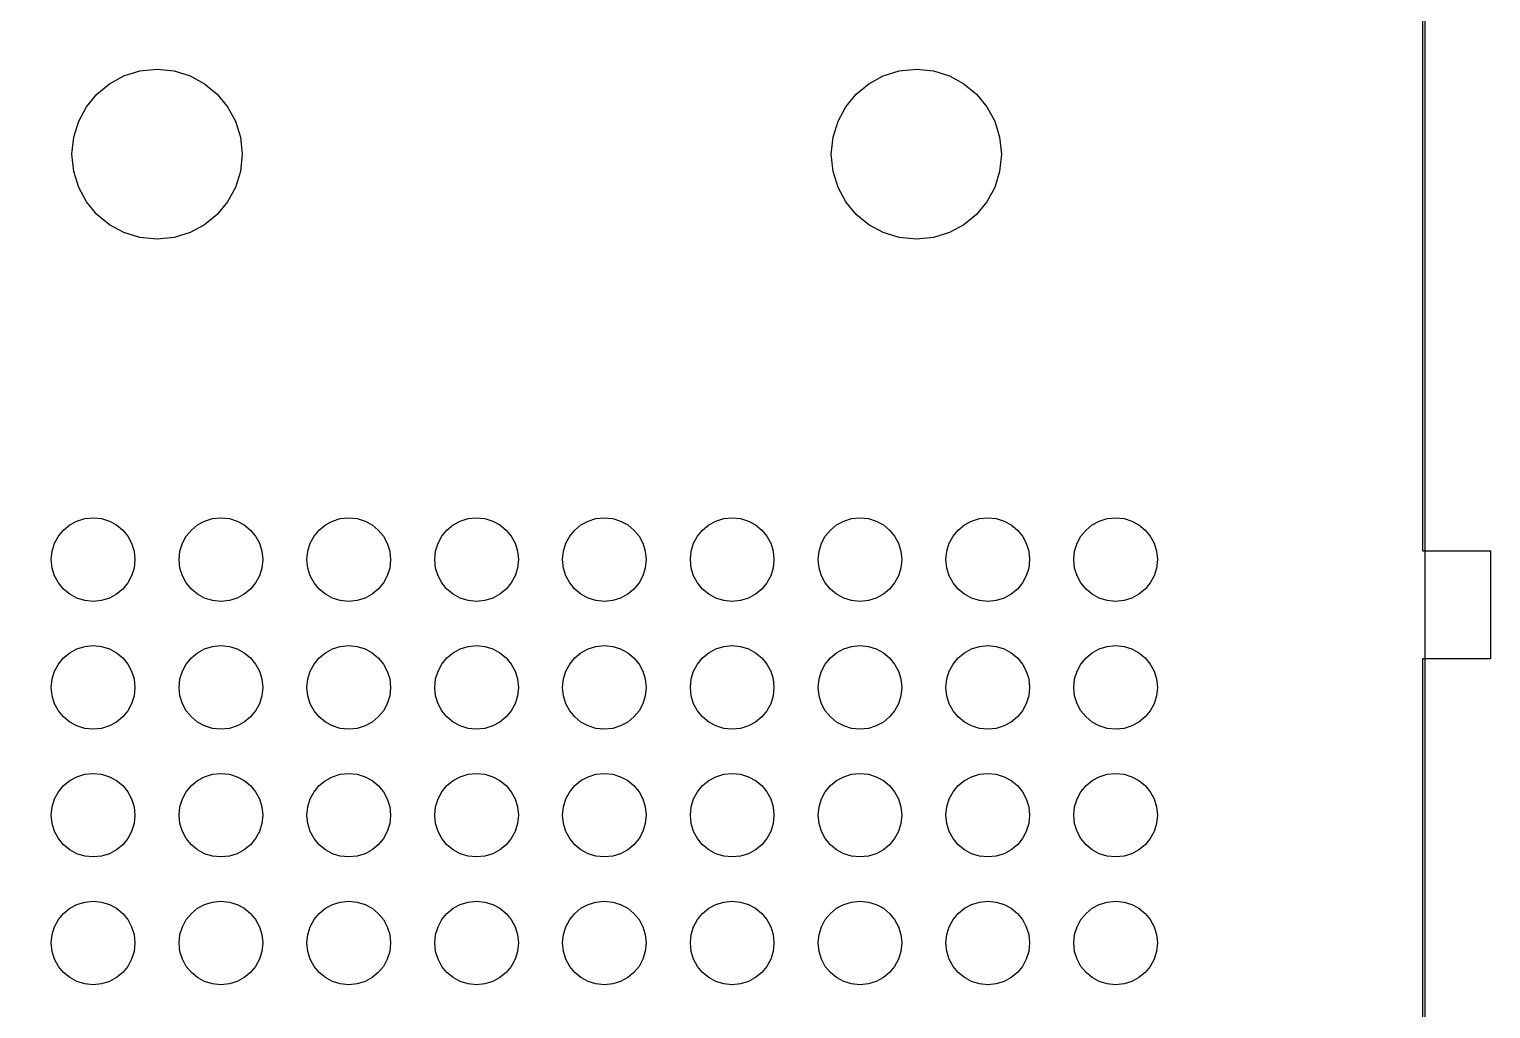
# Model space of a CAD drawing. Extents: x -3 to 115, y -3 to 173.
# Drawn here: x 50.5 to 115.1, y 42.6 to 85.9 of the extents above; entities that cross this region are included whole.
import ezdxf

# ---------------------------------------------------------------- set-up
doc = ezdxf.new("R2010")
doc.units = 0
doc.layers.get('0').update_dxf_attribs({"linetype": 'CONTINUOUS'})
doc.layers.add('Layer_1', color=7, linetype='CONTINUOUS')

msp = doc.modelspace()

# ---------------------------------------------------------------- linework, layer by layer
at = {"color": 7}
for points in [[(55.393149, 76.688872), (54.687957, 76.908512), (54.050118, 77.254502), (53.494013, 77.713226), (53.03558, 78.269136), (52.689107, 78.906682), (52.469854, 79.612263), (52.393951, 80.368381), (52.469854, 81.125468), (52.689107, 81.831046), (53.03558, 82.468597), (53.494013, 83.024507), (54.050118, 83.483231), (54.687957, 83.830187), (55.393149, 84.04789), (56.149555, 84.124666), (56.906935, 84.04789), (57.612127, 83.830187), (58.24987, 83.483231), (58.806071, 83.024507), (59.264504, 82.468597), (59.610878, 81.831046), (59.82916, 81.125468), (59.906037, 80.368381), (59.82916, 79.612263), (59.610878, 78.906682), (59.264504, 78.269136), (58.806071, 77.713226), (58.24987, 77.254502), (57.612127, 76.908512), (56.906935, 76.688872), (56.149555, 76.613067), (55.393149, 76.688872), (55.393149, 76.688872), (55.393149, 76.688872)], [(88.930346, 76.688872), (88.225155, 76.908512), (87.587316, 77.254502), (87.031211, 77.713226), (86.572778, 78.269136), (86.226305, 78.906682), (86.007052, 79.612263), (85.931148, 80.368381), (86.007052, 81.125468), (86.226305, 81.831046), (86.572778, 82.468597), (87.031211, 83.024507), (87.587316, 83.483231), (88.225155, 83.830187), (88.930346, 84.04789), (89.686753, 84.124666), (90.444133, 84.04789), (91.149324, 83.830187), (91.787067, 83.483231), (92.343268, 83.024507), (92.801702, 82.468597), (93.148076, 81.831046), (93.366358, 81.125468), (93.443235, 80.368381), (93.366358, 79.612263), (93.148076, 78.906682), (92.801702, 78.269136), (92.343268, 77.713226), (91.787067, 77.254502), (91.149324, 76.908512), (90.444133, 76.688872), (89.686753, 76.613067), (88.930346, 76.688872), (88.930346, 76.688872), (88.930346, 76.688872)]]:
    msp.add_lwpolyline(points, close=True, dxfattribs=at)
at = {"color": 6}
for points in [[(52.955525, 60.657326), (52.608846, 60.765302), (52.295277, 60.935394), (52.02189, 61.16091), (51.796521, 61.4342), (51.626191, 61.747627), (51.518404, 62.094495), (51.481089, 62.46621), (51.518404, 62.838405), (51.626191, 63.185273), (51.796521, 63.498697), (52.02189, 63.77199), (52.295277, 63.997503), (52.608846, 64.168069), (52.955525, 64.275094), (53.327383, 64.312841), (53.699719, 64.275094), (54.046398, 64.168069), (54.359918, 63.997503), (54.633353, 63.77199), (54.858724, 63.498697), (55.029005, 63.185273), (55.136314, 62.838405), (55.174108, 62.46621), (55.136314, 62.094495), (55.029005, 61.747627), (54.858724, 61.4342), (54.633353, 61.16091), (54.359918, 60.935394), (54.046398, 60.765302), (53.699719, 60.657326), (53.327383, 60.620059), (52.955525, 60.657326), (52.955525, 60.657326), (52.955525, 60.657326)], [(58.600323, 60.657326), (58.253644, 60.765302), (57.940075, 60.935394), (57.666688, 61.16091), (57.441318, 61.4342), (57.270988, 61.747627), (57.163201, 62.094495), (57.125886, 62.46621), (57.163201, 62.838405), (57.270988, 63.185273), (57.441318, 63.498697), (57.666688, 63.77199), (57.940075, 63.997503), (58.253644, 64.168069), (58.600323, 64.275094), (58.97218, 64.312841), (59.344516, 64.275094), (59.691195, 64.168069), (60.004716, 63.997503), (60.27815, 63.77199), (60.503521, 63.498697), (60.673802, 63.185273), (60.781111, 62.838405), (60.818905, 62.46621), (60.781111, 62.094495), (60.673802, 61.747627), (60.503521, 61.4342), (60.27815, 61.16091), (60.004716, 60.935394), (59.691195, 60.765302), (59.344516, 60.657326), (58.97218, 60.620059), (58.600323, 60.657326), (58.600323, 60.657326), (58.600323, 60.657326)], [(64.245123, 60.657326), (63.898444, 60.765302), (63.584875, 60.935394), (63.311488, 61.16091), (63.086118, 61.4342), (62.915788, 61.747627), (62.808001, 62.094495), (62.770686, 62.46621), (62.808001, 62.838405), (62.915788, 63.185273), (63.086118, 63.498697), (63.311488, 63.77199), (63.584875, 63.997503), (63.898444, 64.168069), (64.245123, 64.275094), (64.61698, 64.312841), (64.989316, 64.275094), (65.335995, 64.168069), (65.649516, 63.997503), (65.92295, 63.77199), (66.148321, 63.498697), (66.318602, 63.185273), (66.425912, 62.838405), (66.463705, 62.46621), (66.425912, 62.094495), (66.318602, 61.747627), (66.148321, 61.4342), (65.92295, 61.16091), (65.649516, 60.935394), (65.335995, 60.765302), (64.989316, 60.657326), (64.61698, 60.620059), (64.245123, 60.657326), (64.245123, 60.657326), (64.245123, 60.657326)], [(69.889923, 60.657326), (69.543244, 60.765302), (69.229675, 60.935394), (68.956288, 61.16091), (68.730918, 61.4342), (68.560589, 61.747627), (68.452801, 62.094495), (68.415486, 62.46621), (68.452801, 62.838405), (68.560589, 63.185273), (68.730918, 63.498697), (68.956288, 63.77199), (69.229675, 63.997503), (69.543244, 64.168069), (69.889923, 64.275094), (70.26178, 64.312841), (70.634116, 64.275094), (70.980795, 64.168069), (71.294316, 63.997503), (71.56775, 63.77199), (71.793121, 63.498697), (71.963402, 63.185273), (72.070712, 62.838405), (72.108505, 62.46621), (72.070712, 62.094495), (71.963402, 61.747627), (71.793121, 61.4342), (71.56775, 61.16091), (71.294316, 60.935394), (70.980795, 60.765302), (70.634116, 60.657326), (70.26178, 60.620059), (69.889923, 60.657326), (69.889923, 60.657326), (69.889923, 60.657326)], [(75.534723, 60.657326), (75.188044, 60.765302), (74.874475, 60.935394), (74.601088, 61.16091), (74.375718, 61.4342), (74.205389, 61.747627), (74.097601, 62.094495), (74.060286, 62.46621), (74.097601, 62.838405), (74.205389, 63.185273), (74.375718, 63.498697), (74.601088, 63.77199), (74.874475, 63.997503), (75.188044, 64.168069), (75.534723, 64.275094), (75.90658, 64.312841), (76.278916, 64.275094), (76.625595, 64.168069), (76.939116, 63.997503), (77.21255, 63.77199), (77.437921, 63.498697), (77.608202, 63.185273), (77.715512, 62.838405), (77.753305, 62.46621), (77.715512, 62.094495), (77.608202, 61.747627), (77.437921, 61.4342), (77.21255, 61.16091), (76.939116, 60.935394), (76.625595, 60.765302), (76.278916, 60.657326), (75.90658, 60.620059), (75.534723, 60.657326), (75.534723, 60.657326), (75.534723, 60.657326)], [(81.179523, 60.657326), (80.832844, 60.765302), (80.519275, 60.935394), (80.245888, 61.16091), (80.020518, 61.4342), (79.850189, 61.747627), (79.742401, 62.094495), (79.705086, 62.46621), (79.742401, 62.838405), (79.850189, 63.185273), (80.020518, 63.498697), (80.245888, 63.77199), (80.519275, 63.997503), (80.832844, 64.168069), (81.179523, 64.275094), (81.55138, 64.312841), (81.923716, 64.275094), (82.270395, 64.168069), (82.583916, 63.997503), (82.85735, 63.77199), (83.082721, 63.498697), (83.253002, 63.185273), (83.360312, 62.838405), (83.398105, 62.46621), (83.360312, 62.094495), (83.253002, 61.747627), (83.082721, 61.4342), (82.85735, 61.16091), (82.583916, 60.935394), (82.270395, 60.765302), (81.923716, 60.657326), (81.55138, 60.620059), (81.179523, 60.657326), (81.179523, 60.657326), (81.179523, 60.657326)], [(86.82432, 60.657326), (86.477641, 60.765302), (86.164072, 60.935394), (85.890685, 61.16091), (85.665316, 61.4342), (85.494986, 61.747627), (85.387198, 62.094495), (85.349883, 62.46621), (85.387198, 62.838405), (85.494986, 63.185273), (85.665316, 63.498697), (85.890685, 63.77199), (86.164072, 63.997503), (86.477641, 64.168069), (86.82432, 64.275094), (87.196178, 64.312841), (87.568513, 64.275094), (87.915193, 64.168069), (88.228713, 63.997503), (88.502148, 63.77199), (88.727519, 63.498697), (88.8978, 63.185273), (89.005109, 62.838405), (89.042902, 62.46621), (89.005109, 62.094495), (88.8978, 61.747627), (88.727519, 61.4342), (88.502148, 61.16091), (88.228713, 60.935394), (87.915193, 60.765302), (87.568513, 60.657326), (87.196178, 60.620059), (86.82432, 60.657326), (86.82432, 60.657326), (86.82432, 60.657326)], [(92.46912, 60.657326), (92.122441, 60.765302), (91.808872, 60.935394), (91.535485, 61.16091), (91.310116, 61.4342), (91.139786, 61.747627), (91.031998, 62.094495), (90.994683, 62.46621), (91.031998, 62.838405), (91.139786, 63.185273), (91.310116, 63.498697), (91.535485, 63.77199), (91.808872, 63.997503), (92.122441, 64.168069), (92.46912, 64.275094), (92.840978, 64.312841), (93.213313, 64.275094), (93.559993, 64.168069), (93.873513, 63.997503), (94.146948, 63.77199), (94.372319, 63.498697), (94.5426, 63.185273), (94.649909, 62.838405), (94.687702, 62.46621), (94.649909, 62.094495), (94.5426, 61.747627), (94.372319, 61.4342), (94.146948, 61.16091), (93.873513, 60.935394), (93.559993, 60.765302), (93.213313, 60.657326), (92.840978, 60.620059), (92.46912, 60.657326), (92.46912, 60.657326), (92.46912, 60.657326)], [(98.11392, 60.657326), (97.767241, 60.765302), (97.453672, 60.935394), (97.180285, 61.16091), (96.954916, 61.4342), (96.784586, 61.747627), (96.676798, 62.094495), (96.639483, 62.46621), (96.676798, 62.838405), (96.784586, 63.185273), (96.954916, 63.498697), (97.180285, 63.77199), (97.453672, 63.997503), (97.767241, 64.168069), (98.11392, 64.275094), (98.485778, 64.312841), (98.858113, 64.275094), (99.204793, 64.168069), (99.518313, 63.997503), (99.791748, 63.77199), (100.017119, 63.498697), (100.1874, 63.185273), (100.294709, 62.838405), (100.332502, 62.46621), (100.294709, 62.094495), (100.1874, 61.747627), (100.017119, 61.4342), (99.791748, 61.16091), (99.518313, 60.935394), (99.204793, 60.765302), (98.858113, 60.657326), (98.485778, 60.620059), (98.11392, 60.657326), (98.11392, 60.657326), (98.11392, 60.657326)], [(52.955525, 55.01288), (52.608846, 55.120855), (52.295277, 55.290948), (52.02189, 55.516463), (51.796521, 55.789753), (51.626191, 56.103181), (51.518404, 56.450049), (51.481089, 56.821764), (51.518404, 57.193958), (51.626191, 57.540826), (51.796521, 57.854251), (52.02189, 58.127544), (52.295277, 58.353056), (52.608846, 58.523623), (52.955525, 58.630647), (53.327383, 58.668394), (53.699719, 58.630647), (54.046398, 58.523623), (54.359918, 58.353056), (54.633353, 58.127544), (54.858724, 57.854251), (55.029005, 57.540826), (55.136314, 57.193958), (55.174108, 56.821764), (55.136314, 56.450049), (55.029005, 56.103181), (54.858724, 55.789753), (54.633353, 55.516463), (54.359918, 55.290948), (54.046398, 55.120855), (53.699719, 55.01288), (53.327383, 54.975613), (52.955525, 55.01288), (52.955525, 55.01288), (52.955525, 55.01288)], [(58.600323, 55.01288), (58.253644, 55.120855), (57.940075, 55.290948), (57.666688, 55.516463), (57.441318, 55.789753), (57.270988, 56.103181), (57.163201, 56.450049), (57.125886, 56.821764), (57.163201, 57.193958), (57.270988, 57.540826), (57.441318, 57.854251), (57.666688, 58.127544), (57.940075, 58.353056), (58.253644, 58.523623), (58.600323, 58.630647), (58.97218, 58.668394), (59.344516, 58.630647), (59.691195, 58.523623), (60.004716, 58.353056), (60.27815, 58.127544), (60.503521, 57.854251), (60.673802, 57.540826), (60.781111, 57.193958), (60.818905, 56.821764), (60.781111, 56.450049), (60.673802, 56.103181), (60.503521, 55.789753), (60.27815, 55.516463), (60.004716, 55.290948), (59.691195, 55.120855), (59.344516, 55.01288), (58.97218, 54.975613), (58.600323, 55.01288), (58.600323, 55.01288), (58.600323, 55.01288)], [(64.245123, 55.01288), (63.898444, 55.120855), (63.584875, 55.290948), (63.311488, 55.516463), (63.086118, 55.789753), (62.915788, 56.103181), (62.808001, 56.450049), (62.770686, 56.821764), (62.808001, 57.193958), (62.915788, 57.540826), (63.086118, 57.854251), (63.311488, 58.127544), (63.584875, 58.353056), (63.898444, 58.523623), (64.245123, 58.630647), (64.61698, 58.668394), (64.989316, 58.630647), (65.335995, 58.523623), (65.649516, 58.353056), (65.92295, 58.127544), (66.148321, 57.854251), (66.318602, 57.540826), (66.425912, 57.193958), (66.463705, 56.821764), (66.425912, 56.450049), (66.318602, 56.103181), (66.148321, 55.789753), (65.92295, 55.516463), (65.649516, 55.290948), (65.335995, 55.120855), (64.989316, 55.01288), (64.61698, 54.975613), (64.245123, 55.01288), (64.245123, 55.01288), (64.245123, 55.01288)], [(69.889923, 55.01288), (69.543244, 55.120855), (69.229675, 55.290948), (68.956288, 55.516463), (68.730918, 55.789753), (68.560589, 56.103181), (68.452801, 56.450049), (68.415486, 56.821764), (68.452801, 57.193958), (68.560589, 57.540826), (68.730918, 57.854251), (68.956288, 58.127544), (69.229675, 58.353056), (69.543244, 58.523623), (69.889923, 58.630647), (70.26178, 58.668394), (70.634116, 58.630647), (70.980795, 58.523623), (71.294316, 58.353056), (71.56775, 58.127544), (71.793121, 57.854251), (71.963402, 57.540826), (72.070712, 57.193958), (72.108505, 56.821764), (72.070712, 56.450049), (71.963402, 56.103181), (71.793121, 55.789753), (71.56775, 55.516463), (71.294316, 55.290948), (70.980795, 55.120855), (70.634116, 55.01288), (70.26178, 54.975613), (69.889923, 55.01288), (69.889923, 55.01288), (69.889923, 55.01288)], [(75.534723, 55.01288), (75.188044, 55.120855), (74.874475, 55.290948), (74.601088, 55.516463), (74.375718, 55.789753), (74.205389, 56.103181), (74.097601, 56.450049), (74.060286, 56.821764), (74.097601, 57.193958), (74.205389, 57.540826), (74.375718, 57.854251), (74.601088, 58.127544), (74.874475, 58.353056), (75.188044, 58.523623), (75.534723, 58.630647), (75.90658, 58.668394), (76.278916, 58.630647), (76.625595, 58.523623), (76.939116, 58.353056), (77.21255, 58.127544), (77.437921, 57.854251), (77.608202, 57.540826), (77.715512, 57.193958), (77.753305, 56.821764), (77.715512, 56.450049), (77.608202, 56.103181), (77.437921, 55.789753), (77.21255, 55.516463), (76.939116, 55.290948), (76.625595, 55.120855), (76.278916, 55.01288), (75.90658, 54.975613), (75.534723, 55.01288), (75.534723, 55.01288), (75.534723, 55.01288)], [(81.179523, 55.01288), (80.832844, 55.120855), (80.519275, 55.290948), (80.245888, 55.516463), (80.020518, 55.789753), (79.850189, 56.103181), (79.742401, 56.450049), (79.705086, 56.821764), (79.742401, 57.193958), (79.850189, 57.540826), (80.020518, 57.854251), (80.245888, 58.127544), (80.519275, 58.353056), (80.832844, 58.523623), (81.179523, 58.630647), (81.55138, 58.668394), (81.923716, 58.630647), (82.270395, 58.523623), (82.583916, 58.353056), (82.85735, 58.127544), (83.082721, 57.854251), (83.253002, 57.540826), (83.360312, 57.193958), (83.398105, 56.821764), (83.360312, 56.450049), (83.253002, 56.103181), (83.082721, 55.789753), (82.85735, 55.516463), (82.583916, 55.290948), (82.270395, 55.120855), (81.923716, 55.01288), (81.55138, 54.975613), (81.179523, 55.01288), (81.179523, 55.01288), (81.179523, 55.01288)], [(86.82432, 55.01288), (86.477641, 55.120855), (86.164072, 55.290948), (85.890685, 55.516463), (85.665316, 55.789753), (85.494986, 56.103181), (85.387198, 56.450049), (85.349883, 56.821764), (85.387198, 57.193958), (85.494986, 57.540826), (85.665316, 57.854251), (85.890685, 58.127544), (86.164072, 58.353056), (86.477641, 58.523623), (86.82432, 58.630647), (87.196178, 58.668394), (87.568513, 58.630647), (87.915193, 58.523623), (88.228713, 58.353056), (88.502148, 58.127544), (88.727519, 57.854251), (88.8978, 57.540826), (89.005109, 57.193958), (89.042902, 56.821764), (89.005109, 56.450049), (88.8978, 56.103181), (88.727519, 55.789753), (88.502148, 55.516463), (88.228713, 55.290948), (87.915193, 55.120855), (87.568513, 55.01288), (87.196178, 54.975613), (86.82432, 55.01288), (86.82432, 55.01288), (86.82432, 55.01288)], [(92.46912, 55.01288), (92.122441, 55.120855), (91.808872, 55.290948), (91.535485, 55.516463), (91.310116, 55.789753), (91.139786, 56.103181), (91.031998, 56.450049), (90.994683, 56.821764), (91.031998, 57.193958), (91.139786, 57.540826), (91.310116, 57.854251), (91.535485, 58.127544), (91.808872, 58.353056), (92.122441, 58.523623), (92.46912, 58.630647), (92.840978, 58.668394), (93.213313, 58.630647), (93.559993, 58.523623), (93.873513, 58.353056), (94.146948, 58.127544), (94.372319, 57.854251), (94.5426, 57.540826), (94.649909, 57.193958), (94.687702, 56.821764), (94.649909, 56.450049), (94.5426, 56.103181), (94.372319, 55.789753), (94.146948, 55.516463), (93.873513, 55.290948), (93.559993, 55.120855), (93.213313, 55.01288), (92.840978, 54.975613), (92.46912, 55.01288), (92.46912, 55.01288), (92.46912, 55.01288)], [(98.11392, 55.01288), (97.767241, 55.120855), (97.453672, 55.290948), (97.180285, 55.516463), (96.954916, 55.789753), (96.784586, 56.103181), (96.676798, 56.450049), (96.639483, 56.821764), (96.676798, 57.193958), (96.784586, 57.540826), (96.954916, 57.854251), (97.180285, 58.127544), (97.453672, 58.353056), (97.767241, 58.523623), (98.11392, 58.630647), (98.485778, 58.668394), (98.858113, 58.630647), (99.204793, 58.523623), (99.518313, 58.353056), (99.791748, 58.127544), (100.017119, 57.854251), (100.1874, 57.540826), (100.294709, 57.193958), (100.332502, 56.821764), (100.294709, 56.450049), (100.1874, 56.103181), (100.017119, 55.789753), (99.791748, 55.516463), (99.518313, 55.290948), (99.204793, 55.120855), (98.858113, 55.01288), (98.485778, 54.975613), (98.11392, 55.01288), (98.11392, 55.01288), (98.11392, 55.01288)], [(52.955525, 49.368434), (52.608846, 49.476409), (52.295277, 49.646502), (52.02189, 49.872017), (51.796521, 50.145307), (51.626191, 50.458734), (51.518404, 50.805602), (51.481089, 51.177317), (51.518404, 51.549512), (51.626191, 51.89638), (51.796521, 52.209805), (52.02189, 52.483097), (52.295277, 52.70861), (52.608846, 52.879176), (52.955525, 52.986201), (53.327383, 53.023948), (53.699719, 52.986201), (54.046398, 52.879176), (54.359918, 52.70861), (54.633353, 52.483097), (54.858724, 52.209805), (55.029005, 51.89638), (55.136314, 51.549512), (55.174108, 51.177317), (55.136314, 50.805602), (55.029005, 50.458734), (54.858724, 50.145307), (54.633353, 49.872017), (54.359918, 49.646502), (54.046398, 49.476409), (53.699719, 49.368434), (53.327383, 49.331166), (52.955525, 49.368434), (52.955525, 49.368434), (52.955525, 49.368434)], [(58.600323, 49.368434), (58.253644, 49.476409), (57.940075, 49.646502), (57.666688, 49.872017), (57.441318, 50.145307), (57.270988, 50.458734), (57.163201, 50.805602), (57.125886, 51.177317), (57.163201, 51.549512), (57.270988, 51.89638), (57.441318, 52.209805), (57.666688, 52.483097), (57.940075, 52.70861), (58.253644, 52.879176), (58.600323, 52.986201), (58.97218, 53.023948), (59.344516, 52.986201), (59.691195, 52.879176), (60.004716, 52.70861), (60.27815, 52.483097), (60.503521, 52.209805), (60.673802, 51.89638), (60.781111, 51.549512), (60.818905, 51.177317), (60.781111, 50.805602), (60.673802, 50.458734), (60.503521, 50.145307), (60.27815, 49.872017), (60.004716, 49.646502), (59.691195, 49.476409), (59.344516, 49.368434), (58.97218, 49.331166), (58.600323, 49.368434), (58.600323, 49.368434), (58.600323, 49.368434)], [(64.245123, 49.368434), (63.898444, 49.476409), (63.584875, 49.646502), (63.311488, 49.872017), (63.086118, 50.145307), (62.915788, 50.458734), (62.808001, 50.805602), (62.770686, 51.177317), (62.808001, 51.549512), (62.915788, 51.89638), (63.086118, 52.209805), (63.311488, 52.483097), (63.584875, 52.70861), (63.898444, 52.879176), (64.245123, 52.986201), (64.61698, 53.023948), (64.989316, 52.986201), (65.335995, 52.879176), (65.649516, 52.70861), (65.92295, 52.483097), (66.148321, 52.209805), (66.318602, 51.89638), (66.425912, 51.549512), (66.463705, 51.177317), (66.425912, 50.805602), (66.318602, 50.458734), (66.148321, 50.145307), (65.92295, 49.872017), (65.649516, 49.646502), (65.335995, 49.476409), (64.989316, 49.368434), (64.61698, 49.331166), (64.245123, 49.368434), (64.245123, 49.368434), (64.245123, 49.368434)], [(69.889923, 49.368434), (69.543244, 49.476409), (69.229675, 49.646502), (68.956288, 49.872017), (68.730918, 50.145307), (68.560589, 50.458734), (68.452801, 50.805602), (68.415486, 51.177317), (68.452801, 51.549512), (68.560589, 51.89638), (68.730918, 52.209805), (68.956288, 52.483097), (69.229675, 52.70861), (69.543244, 52.879176), (69.889923, 52.986201), (70.26178, 53.023948), (70.634116, 52.986201), (70.980795, 52.879176), (71.294316, 52.70861), (71.56775, 52.483097), (71.793121, 52.209805), (71.963402, 51.89638), (72.070712, 51.549512), (72.108505, 51.177317), (72.070712, 50.805602), (71.963402, 50.458734), (71.793121, 50.145307), (71.56775, 49.872017), (71.294316, 49.646502), (70.980795, 49.476409), (70.634116, 49.368434), (70.26178, 49.331166), (69.889923, 49.368434), (69.889923, 49.368434), (69.889923, 49.368434)], [(75.534723, 49.368434), (75.188044, 49.476409), (74.874475, 49.646502), (74.601088, 49.872017), (74.375718, 50.145307), (74.205389, 50.458734), (74.097601, 50.805602), (74.060286, 51.177317), (74.097601, 51.549512), (74.205389, 51.89638), (74.375718, 52.209805), (74.601088, 52.483097), (74.874475, 52.70861), (75.188044, 52.879176), (75.534723, 52.986201), (75.90658, 53.023948), (76.278916, 52.986201), (76.625595, 52.879176), (76.939116, 52.70861), (77.21255, 52.483097), (77.437921, 52.209805), (77.608202, 51.89638), (77.715512, 51.549512), (77.753305, 51.177317), (77.715512, 50.805602), (77.608202, 50.458734), (77.437921, 50.145307), (77.21255, 49.872017), (76.939116, 49.646502), (76.625595, 49.476409), (76.278916, 49.368434), (75.90658, 49.331166), (75.534723, 49.368434), (75.534723, 49.368434), (75.534723, 49.368434)], [(81.179523, 49.368434), (80.832844, 49.476409), (80.519275, 49.646502), (80.245888, 49.872017), (80.020518, 50.145307), (79.850189, 50.458734), (79.742401, 50.805602), (79.705086, 51.177317), (79.742401, 51.549512), (79.850189, 51.89638), (80.020518, 52.209805), (80.245888, 52.483097), (80.519275, 52.70861), (80.832844, 52.879176), (81.179523, 52.986201), (81.55138, 53.023948), (81.923716, 52.986201), (82.270395, 52.879176), (82.583916, 52.70861), (82.85735, 52.483097), (83.082721, 52.209805), (83.253002, 51.89638), (83.360312, 51.549512), (83.398105, 51.177317), (83.360312, 50.805602), (83.253002, 50.458734), (83.082721, 50.145307), (82.85735, 49.872017), (82.583916, 49.646502), (82.270395, 49.476409), (81.923716, 49.368434), (81.55138, 49.331166), (81.179523, 49.368434), (81.179523, 49.368434), (81.179523, 49.368434)], [(86.82432, 49.368434), (86.477641, 49.476409), (86.164072, 49.646502), (85.890685, 49.872017), (85.665316, 50.145307), (85.494986, 50.458734), (85.387198, 50.805602), (85.349883, 51.177317), (85.387198, 51.549512), (85.494986, 51.89638), (85.665316, 52.209805), (85.890685, 52.483097), (86.164072, 52.70861), (86.477641, 52.879176), (86.82432, 52.986201), (87.196178, 53.023948), (87.568513, 52.986201), (87.915193, 52.879176), (88.228713, 52.70861), (88.502148, 52.483097), (88.727519, 52.209805), (88.8978, 51.89638), (89.005109, 51.549512), (89.042902, 51.177317), (89.005109, 50.805602), (88.8978, 50.458734), (88.727519, 50.145307), (88.502148, 49.872017), (88.228713, 49.646502), (87.915193, 49.476409), (87.568513, 49.368434), (87.196178, 49.331166), (86.82432, 49.368434), (86.82432, 49.368434), (86.82432, 49.368434)], [(92.46912, 49.368434), (92.122441, 49.476409), (91.808872, 49.646502), (91.535485, 49.872017), (91.310116, 50.145307), (91.139786, 50.458734), (91.031998, 50.805602), (90.994683, 51.177317), (91.031998, 51.549512), (91.139786, 51.89638), (91.310116, 52.209805), (91.535485, 52.483097), (91.808872, 52.70861), (92.122441, 52.879176), (92.46912, 52.986201), (92.840978, 53.023948), (93.213313, 52.986201), (93.559993, 52.879176), (93.873513, 52.70861), (94.146948, 52.483097), (94.372319, 52.209805), (94.5426, 51.89638), (94.649909, 51.549512), (94.687702, 51.177317), (94.649909, 50.805602), (94.5426, 50.458734), (94.372319, 50.145307), (94.146948, 49.872017), (93.873513, 49.646502), (93.559993, 49.476409), (93.213313, 49.368434), (92.840978, 49.331166), (92.46912, 49.368434), (92.46912, 49.368434), (92.46912, 49.368434)], [(98.11392, 49.368434), (97.767241, 49.476409), (97.453672, 49.646502), (97.180285, 49.872017), (96.954916, 50.145307), (96.784586, 50.458734), (96.676798, 50.805602), (96.639483, 51.177317), (96.676798, 51.549512), (96.784586, 51.89638), (96.954916, 52.209805), (97.180285, 52.483097), (97.453672, 52.70861), (97.767241, 52.879176), (98.11392, 52.986201), (98.485778, 53.023948), (98.858113, 52.986201), (99.204793, 52.879176), (99.518313, 52.70861), (99.791748, 52.483097), (100.017119, 52.209805), (100.1874, 51.89638), (100.294709, 51.549512), (100.332502, 51.177317), (100.294709, 50.805602), (100.1874, 50.458734), (100.017119, 50.145307), (99.791748, 49.872017), (99.518313, 49.646502), (99.204793, 49.476409), (98.858113, 49.368434), (98.485778, 49.331166), (98.11392, 49.368434), (98.11392, 49.368434), (98.11392, 49.368434)], [(52.955525, 43.723987), (52.608846, 43.831963), (52.295277, 44.002055), (52.02189, 44.22757), (51.796521, 44.50086), (51.626191, 44.814288), (51.518404, 45.161156), (51.481089, 45.532871), (51.518404, 45.905065), (51.626191, 46.251933), (51.796521, 46.565358), (52.02189, 46.838651), (52.295277, 47.064163), (52.608846, 47.23473), (52.955525, 47.341754), (53.327383, 47.379502), (53.699719, 47.341754), (54.046398, 47.23473), (54.359918, 47.064163), (54.633353, 46.838651), (54.858724, 46.565358), (55.029005, 46.251933), (55.136314, 45.905065), (55.174108, 45.532871), (55.136314, 45.161156), (55.029005, 44.814288), (54.858724, 44.50086), (54.633353, 44.22757), (54.359918, 44.002055), (54.046398, 43.831963), (53.699719, 43.723987), (53.327383, 43.68672), (52.955525, 43.723987), (52.955525, 43.723987), (52.955525, 43.723987)], [(58.600323, 43.723987), (58.253644, 43.831963), (57.940075, 44.002055), (57.666688, 44.22757), (57.441318, 44.50086), (57.270988, 44.814288), (57.163201, 45.161156), (57.125886, 45.532871), (57.163201, 45.905065), (57.270988, 46.251933), (57.441318, 46.565358), (57.666688, 46.838651), (57.940075, 47.064163), (58.253644, 47.23473), (58.600323, 47.341754), (58.97218, 47.379502), (59.344516, 47.341754), (59.691195, 47.23473), (60.004716, 47.064163), (60.27815, 46.838651), (60.503521, 46.565358), (60.673802, 46.251933), (60.781111, 45.905065), (60.818905, 45.532871), (60.781111, 45.161156), (60.673802, 44.814288), (60.503521, 44.50086), (60.27815, 44.22757), (60.004716, 44.002055), (59.691195, 43.831963), (59.344516, 43.723987), (58.97218, 43.68672), (58.600323, 43.723987), (58.600323, 43.723987), (58.600323, 43.723987)], [(64.245123, 43.723987), (63.898444, 43.831963), (63.584875, 44.002055), (63.311488, 44.22757), (63.086118, 44.50086), (62.915788, 44.814288), (62.808001, 45.161156), (62.770686, 45.532871), (62.808001, 45.905065), (62.915788, 46.251933), (63.086118, 46.565358), (63.311488, 46.838651), (63.584875, 47.064163), (63.898444, 47.23473), (64.245123, 47.341754), (64.61698, 47.379502), (64.989316, 47.341754), (65.335995, 47.23473), (65.649516, 47.064163), (65.92295, 46.838651), (66.148321, 46.565358), (66.318602, 46.251933), (66.425912, 45.905065), (66.463705, 45.532871), (66.425912, 45.161156), (66.318602, 44.814288), (66.148321, 44.50086), (65.92295, 44.22757), (65.649516, 44.002055), (65.335995, 43.831963), (64.989316, 43.723987), (64.61698, 43.68672), (64.245123, 43.723987), (64.245123, 43.723987), (64.245123, 43.723987)], [(69.889923, 43.723987), (69.543244, 43.831963), (69.229675, 44.002055), (68.956288, 44.22757), (68.730918, 44.50086), (68.560589, 44.814288), (68.452801, 45.161156), (68.415486, 45.532871), (68.452801, 45.905065), (68.560589, 46.251933), (68.730918, 46.565358), (68.956288, 46.838651), (69.229675, 47.064163), (69.543244, 47.23473), (69.889923, 47.341754), (70.26178, 47.379502), (70.634116, 47.341754), (70.980795, 47.23473), (71.294316, 47.064163), (71.56775, 46.838651), (71.793121, 46.565358), (71.963402, 46.251933), (72.070712, 45.905065), (72.108505, 45.532871), (72.070712, 45.161156), (71.963402, 44.814288), (71.793121, 44.50086), (71.56775, 44.22757), (71.294316, 44.002055), (70.980795, 43.831963), (70.634116, 43.723987), (70.26178, 43.68672), (69.889923, 43.723987), (69.889923, 43.723987), (69.889923, 43.723987)], [(75.534723, 43.723987), (75.188044, 43.831963), (74.874475, 44.002055), (74.601088, 44.22757), (74.375718, 44.50086), (74.205389, 44.814288), (74.097601, 45.161156), (74.060286, 45.532871), (74.097601, 45.905065), (74.205389, 46.251933), (74.375718, 46.565358), (74.601088, 46.838651), (74.874475, 47.064163), (75.188044, 47.23473), (75.534723, 47.341754), (75.90658, 47.379502), (76.278916, 47.341754), (76.625595, 47.23473), (76.939116, 47.064163), (77.21255, 46.838651), (77.437921, 46.565358), (77.608202, 46.251933), (77.715512, 45.905065), (77.753305, 45.532871), (77.715512, 45.161156), (77.608202, 44.814288), (77.437921, 44.50086), (77.21255, 44.22757), (76.939116, 44.002055), (76.625595, 43.831963), (76.278916, 43.723987), (75.90658, 43.68672), (75.534723, 43.723987), (75.534723, 43.723987), (75.534723, 43.723987)], [(81.179523, 43.723987), (80.832844, 43.831963), (80.519275, 44.002055), (80.245888, 44.22757), (80.020518, 44.50086), (79.850189, 44.814288), (79.742401, 45.161156), (79.705086, 45.532871), (79.742401, 45.905065), (79.850189, 46.251933), (80.020518, 46.565358), (80.245888, 46.838651), (80.519275, 47.064163), (80.832844, 47.23473), (81.179523, 47.341754), (81.55138, 47.379502), (81.923716, 47.341754), (82.270395, 47.23473), (82.583916, 47.064163), (82.85735, 46.838651), (83.082721, 46.565358), (83.253002, 46.251933), (83.360312, 45.905065), (83.398105, 45.532871), (83.360312, 45.161156), (83.253002, 44.814288), (83.082721, 44.50086), (82.85735, 44.22757), (82.583916, 44.002055), (82.270395, 43.831963), (81.923716, 43.723987), (81.55138, 43.68672), (81.179523, 43.723987), (81.179523, 43.723987), (81.179523, 43.723987)], [(86.82432, 43.723987), (86.477641, 43.831963), (86.164072, 44.002055), (85.890685, 44.22757), (85.665316, 44.50086), (85.494986, 44.814288), (85.387198, 45.161156), (85.349883, 45.532871), (85.387198, 45.905065), (85.494986, 46.251933), (85.665316, 46.565358), (85.890685, 46.838651), (86.164072, 47.064163), (86.477641, 47.23473), (86.82432, 47.341754), (87.196178, 47.379502), (87.568513, 47.341754), (87.915193, 47.23473), (88.228713, 47.064163), (88.502148, 46.838651), (88.727519, 46.565358), (88.8978, 46.251933), (89.005109, 45.905065), (89.042902, 45.532871), (89.005109, 45.161156), (88.8978, 44.814288), (88.727519, 44.50086), (88.502148, 44.22757), (88.228713, 44.002055), (87.915193, 43.831963), (87.568513, 43.723987), (87.196178, 43.68672), (86.82432, 43.723987), (86.82432, 43.723987), (86.82432, 43.723987)], [(92.46912, 43.723987), (92.122441, 43.831963), (91.808872, 44.002055), (91.535485, 44.22757), (91.310116, 44.50086), (91.139786, 44.814288), (91.031998, 45.161156), (90.994683, 45.532871), (91.031998, 45.905065), (91.139786, 46.251933), (91.310116, 46.565358), (91.535485, 46.838651), (91.808872, 47.064163), (92.122441, 47.23473), (92.46912, 47.341754), (92.840978, 47.379502), (93.213313, 47.341754), (93.559993, 47.23473), (93.873513, 47.064163), (94.146948, 46.838651), (94.372319, 46.565358), (94.5426, 46.251933), (94.649909, 45.905065), (94.687702, 45.532871), (94.649909, 45.161156), (94.5426, 44.814288), (94.372319, 44.50086), (94.146948, 44.22757), (93.873513, 44.002055), (93.559993, 43.831963), (93.213313, 43.723987), (92.840978, 43.68672), (92.46912, 43.723987), (92.46912, 43.723987), (92.46912, 43.723987)], [(98.11392, 43.723987), (97.767241, 43.831963), (97.453672, 44.002055), (97.180285, 44.22757), (96.954916, 44.50086), (96.784586, 44.814288), (96.676798, 45.161156), (96.639483, 45.532871), (96.676798, 45.905065), (96.784586, 46.251933), (96.954916, 46.565358), (97.180285, 46.838651), (97.453672, 47.064163), (97.767241, 47.23473), (98.11392, 47.341754), (98.485778, 47.379502), (98.858113, 47.341754), (99.204793, 47.23473), (99.518313, 47.064163), (99.791748, 46.838651), (100.017119, 46.565358), (100.1874, 46.251933), (100.294709, 45.905065), (100.332502, 45.532871), (100.294709, 45.161156), (100.1874, 44.814288), (100.017119, 44.50086), (99.791748, 44.22757), (99.518313, 44.002055), (99.204793, 43.831963), (98.858113, 43.723987), (98.485778, 43.68672), (98.11392, 43.723987), (98.11392, 43.723987), (98.11392, 43.723987)]]:
    msp.add_lwpolyline(points, close=True, dxfattribs=at)
at = {"layer": 'Layer_1', "color": 7}
msp.add_lwpolyline([(0.15, 170.149998), (112.150002, 170.149998), (112.150002, 0.150005), (0.15, 0.150005), (0.15, 170.149998)], close=True, dxfattribs=at)
at = {"layer": 'Layer_1', "color": 1}
msp.add_lwpolyline([(44.05286, -0.513756), (68.054299, -0.513756), (68.054299, -3.364878), (73.054605, -3.364878), (73.054605, -0.513756), (97.05603, -0.513756), (97.05603, -3.364878), (102.056345, -3.364878), (102.056345, -0.513756), (112.056954, -0.513756), (112.056954, 8.989823), (115.057143, 8.989823), (115.057143, 13.741599), (112.056954, 13.741599), (112.056954, 13.741599), (112.056954, 13.741599), (112.056954, 13.741599), (112.056954, 58.091991), (115.057143, 58.091991), (115.057143, 62.843787), (112.056954, 62.843787), (112.056954, 107.193846)], dxfattribs=at)

doc.saveas('drawing.dxf')
